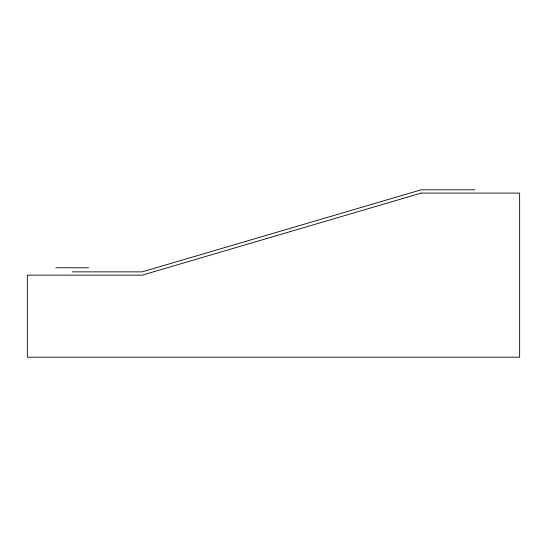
<?xml version="1.0" encoding="UTF-8"?>
<svg xmlns="http://www.w3.org/2000/svg" width="547" height="547" viewBox="0 0 547 547"><rect width="100%" height="100%" fill="white"/><g stroke="black" fill="none" stroke-linecap="round" stroke-linejoin="round"><path stroke-width="0.82" d="M474.693 189.809L421.19 189.809L142.22 271.859L72.197 271.859M55.787 267.757L88.607 267.757M421.19 193.091L142.22 275.141L27.35 275.141L27.35 357.191L519.65 357.191L519.65 193.091L421.19 193.091"/></g></svg>
